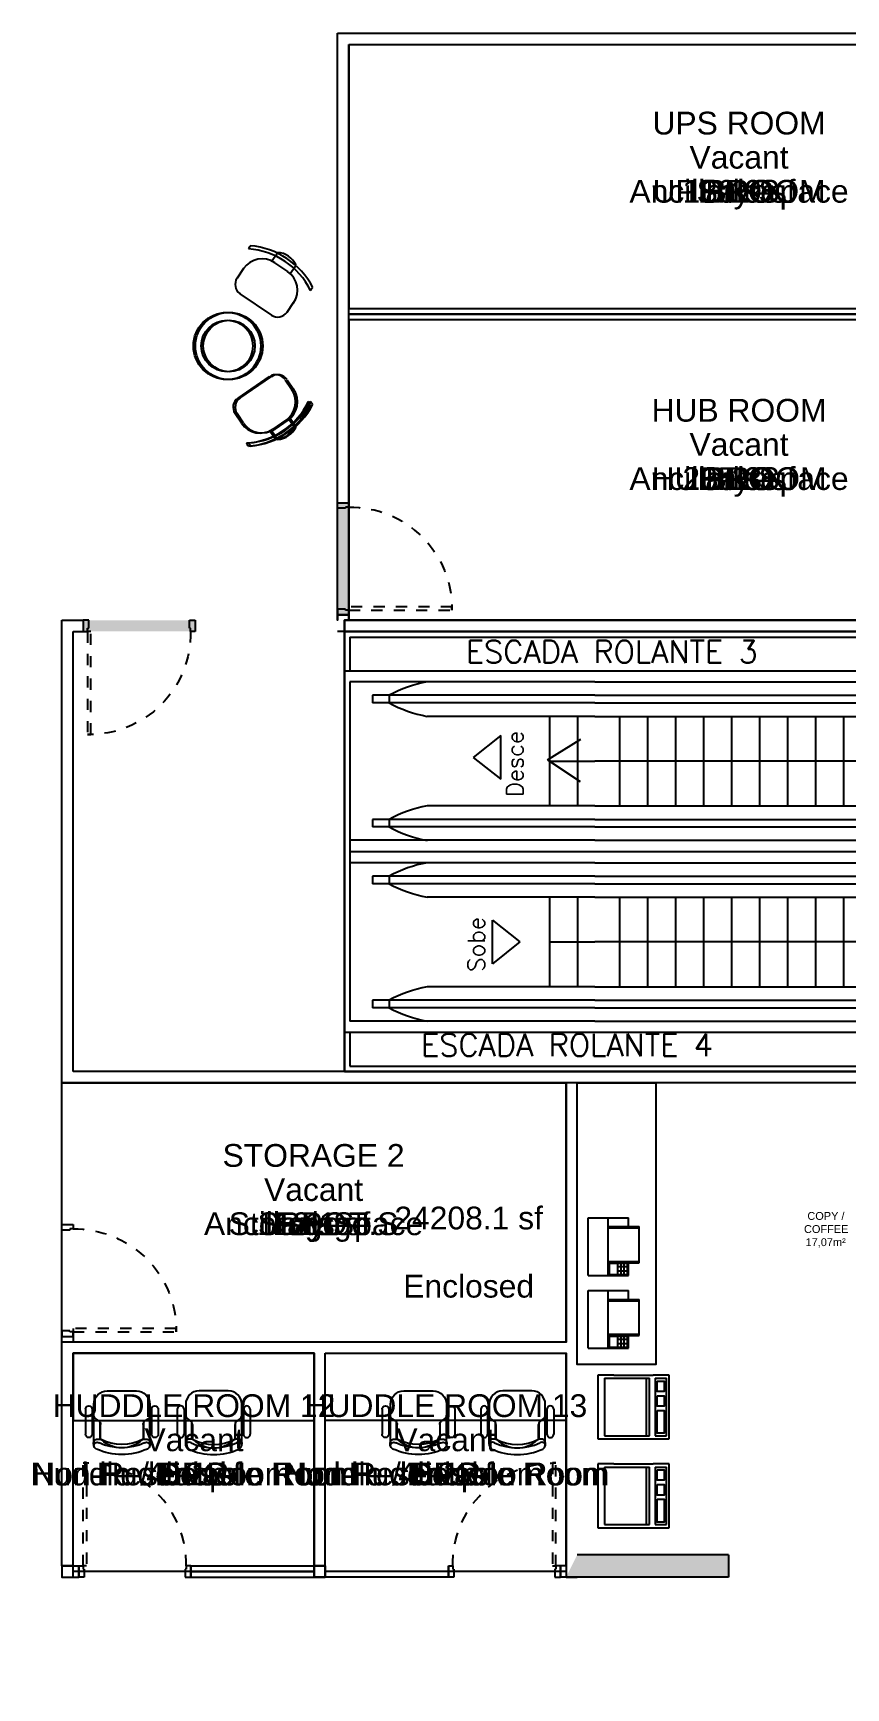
# Model space of a CAD drawing. Header units: metres. Extents: x 249.2 to 324.9, y -97.6 to -23.3.
# Drawn here: x 275.3 to 282.55, y -59.9 to -45.12 of the extents above; entities that cross this region are included whole.
import ezdxf
from ezdxf.enums import TextEntityAlignment as Align

# ---------------------------------------------------------------- set-up
doc = ezdxf.new("R2010")
doc.units = ezdxf.units.M
doc.linetypes.add('ACC BH AltaVila -2PAV$0$HIDDEN2', pattern=[0.1875, 0.125, -0.0625])
for name, color, linetype in [('ACC BH AltaVila -2PAV$0$252', 7, 'Continuous'), ('ACC BH AltaVila -2PAV$0$CONS 1', 7, 'Continuous'), ('ACC BH AltaVila -2PAV$0$DGS', 7, 'Continuous'), ('ACC BH AltaVila -2PAV$0$DPT', 7, 'Continuous'), ('ACC BH AltaVila -2PAV$0$INF', 7, 'Continuous'), ('ACC BH AltaVila -2PAV$0$MAR', 7, 'Continuous'), ('ACC BH AltaVila -2PAV$0$P02', 7, 'Continuous'), ('ACC BH AltaVila -2PAV$0$PRJ', 7, 'ACC BH AltaVila -2PAV$0$HIDDEN2'), ('ACC BH AltaVila -2PAV$0$SEPMAR', 7, 'Continuous'), ('ACC BH AltaVila -2PAV$0$TXT_AMBIENTES', 7, 'ACC BH AltaVila -2PAV$0$HIDDEN2'), ('EC1 Area Polygons', 30, 'Continuous'), ('EC1 Space Function Descs', 7, 'Continuous'), ('EC1 Space Names', 7, 'Continuous'), ('EC1 Space Numbers', 140, 'Continuous'), ('EC1 Space Polygons', 6, 'Continuous'), ('EC1 Space Square Footages', 7, 'Continuous'), ('EC1 Space Status Descs', 7, 'Continuous'), ('EC1 Space Type Descs', 7, 'Continuous'), ('EC1 Tenant Names', 7, 'Continuous'), ('EC1 UDA Design Capacity', 7, 'Continuous'), ('EC1 UDA Is Secured', 7, 'Continuous'), ('EC1 Zone Polygons', 4, 'Continuous'), ('EC1 Zone Square Footages', 7, 'Continuous'), ('EC1 Zone Type Descs', 7, 'Continuous')]:
    doc.layers.add(name, color=color, linetype=linetype)
doc.styles.add('ACC BH AltaVila -2PAV$0$ROMANS', font='romans')
doc.styles.add('ACC BH AltaVila -2PAV$0$STYLE1', font='arial.ttf')
doc.styles.add('EC1 LABELS', font='arial.ttf', dxfattribs={"height": 0.2})

# ---------------------------------------------------------------- blocks, each defined once
blk = doc.blocks.new('ACC BH AltaVila -2PAV$0$CAD')
for p, q in [((16.5, 32.5), (38.8, 32.5)), ((21.8, 25), (12, 25)), ((16.5, 26.5), (38.8, 26.5)), ((45.7, 25), (21.8, 25)), ((26.8, 20.8), (25.2, 23.2)), ((43.2, 19.5), (28.2, 19.5)), ((43.2, 19), (30.1, 19)), ((43.2, 22.7), (43.2, 19)), ((0, 13), (0, -13)), ((12, -25), (21.8, -25)), ((16.5, -26.5), (38.8, -26.5)), ((45.7, -25), (21.8, -25)), ((25.2, -23.2), (26.8, -20.8)), ((43.2, -19.5), (28.2, -19.5)), ((30.1, -19), (43.2, -19)), ((43.2, -19), (43.2, -22.7)), ((16.5, -32.5), (38.8, -32.5))]:
    blk.add_line(p, q)
for centre, radius, start, end in [((16.5, 29.5), 3, 90, 270), ((38.8, 29.5), 3, 270, 90), ((12, 13), 12, 90, 180), ((21.8, 21), 4, 33.6901, 90), ((30.1, 23), 4, 213.6901, 270), ((47.2, 20.8), 4.47, 121.9392, 155.6213), ((44.2, 22.4), 0.999, 152.2765, 180), ((44.2, 19.2), 0.999, 180, 208.086), ((47.2, 20.8), 4.47, 204.3787, 219.8839), ((8.1, 0), 39.9, 331.5569, 28.4431), ((24.9, 0), 26.1, 316.4961, 43.5039), ((47.4, 19.7), 5.58, 33.8625, 116.9558), ((47.4, 19.7), 5.58, 107.4075, 116.9558), ((48.7, 22.1), 2.82, 68.9328, 219.9139), ((1.9, 0), 49, 335.57, 24.43), ((1.9, 0), 55, 335.57, 24.43), ((12, -13), 12, 180, 270), ((16.5, -29.5), 3, 90, 270), ((21.8, -21), 4, 270, 326.3099), ((30.1, -23), 4, 90, 146.3099), ((38.8, -29.5), 3, 270, 90), ((47.2, -20.8), 4.47, 140.1161, 155.6213), ((44.2, -19.2), 0.999, 151.914, 180), ((44.2, -22.4), 0.999, 180, 207.7235), ((47.2, -20.8), 4.47, 204.3787, 238.0608), ((47.4, -19.7), 5.58, 243.0442, 326.1375), ((48.7, -22.1), 2.82, 140.0861, 291.0672)]:
    blk.add_arc(centre, radius, start, end)
blk = doc.blocks.new('ACC BH AltaVila -2PAV$0$PT 90 BT 10')
at = {"color": 2}
blk.add_lwpolyline([(96.4, -6944.2), (99.4, -6944.2), (99.4, -6945.2), (106.4, -6945.2), (106.4, -6940.2), (96.4, -6940.2), (96.4, -6944.2)], dxfattribs=at)
for points in [[(4.4, -7033.2), (96.4, -7033.2), (96.4, -7036.2), (4.4, -7036.2)], [(96.4, -7036.2), (99.4, -7036.2), (99.4, -7035.2), (106.4, -7035.2), (106.4, -7040.2), (96.4, -7040.2)]]:
    blk.add_lwpolyline(points, close=True, dxfattribs=at)
at = {"color": 1}
blk.add_arc((94.9, -7034.7), 90.5, 89.0283, 180.9717, dxfattribs=at)
blk = doc.blocks.new('ACC BH AltaVila -2PAV$0$XR1')
at = {"layer": 'ACC BH AltaVila -2PAV$0$INF'}
for p, q in [((27, 10), (87, 10)), ((27, -5), (27, 10)), ((30, 3.5), (84, 3.5)), ((30, 3.5), (30, -38.7)), ((84, 3.5), (84, -38.7)), ((87, 10), (87, -5)), ((27, -5), (27, -42)), ((87, -5), (87, -42)), ((27, -57), (27, -42)), ((84, -35.7), (30, -35.7)), ((84, -38.7), (30, -38.7)), ((30, -44), (84, -44)), ((30, -44), (30, -54.7)), ((84, -44), (84, -54.7)), ((87, -42), (87, -57)), ((87, -57), (27, -57)), ((84, -54.7), (30, -54.7))]:
    blk.add_line(p, q, dxfattribs=at)
for points in [[(32.6, -45.9), (32.6, -52.5), (42.4, -52.5), (42.4, -45.9)], [(46.4, -45.9), (46.4, -52.5), (56.3, -52.5), (56.3, -45.9)], [(60.2, -45.9), (60.2, -52.5), (81.7, -52.5), (81.7, -45.9)]]:
    blk.add_lwpolyline(points, close=True, dxfattribs=at)
blk = doc.blocks.new('ACC BH AltaVila -2PAV$0$EQ18')
at = {"layer": 'ACC BH AltaVila -2PAV$0$INF'}
for p, q in [((384.8, -368.3), (354.8, -368.3)), ((354.8, -374.9), (354.8, -368.3)), ((369.8, -411.3), (369.8, -368.3)), ((384.8, -411.3), (384.8, -368.3)), ((369.8, -374.9), (346.8, -374.9)), ((346.8, -401.9), (346.8, -374.9)), ((369.8, -375.9), (346.8, -375.9)), ((369.8, -400.9), (346.8, -400.9)), ((369.8, -401.9), (346.8, -401.9)), ((354.8, -411.3), (354.8, -401.9)), ((355.5, -402.5), (362.6, -402.5)), ((355.5, -404.9), (362.6, -404.9)), ((357.9, -410.5), (357.9, -402.5)), ((360.2, -410.5), (360.2, -402.5)), ((362.6, -410.5), (362.6, -402.5)), ((384.8, -411.3), (354.8, -411.3)), ((355.5, -408), (362.6, -408))]:
    blk.add_line(p, q, dxfattribs=at)
blk.add_lwpolyline([(355.5, -410.5), (355.5, -402.5), (369.1, -402.5), (369.1, -410.5)], close=True, dxfattribs=at)

msp = doc.modelspace()

# ---------------------------------------------------------------- linework, layer by layer
for p, q in [((277.427, -47.155), (277.48, -47.078)), ((277.175, -47.223), (277.117, -47.309)), ((277.175, -47.223), (277.117, -47.309)), ((277.569, -47.249), (277.453, -47.17)), ((277.569, -47.249), (277.453, -47.17)), ((277.592, -47.268), (277.645, -47.191)), ((277.143, -47.448), (277.425, -47.639)), ((277.564, -47.613), (277.622, -47.527)), ((277.126, -48.38), (277.407, -48.188)), ((277.143, -48.379), (277.425, -48.188)), ((277.546, -48.215), (277.604, -48.3)), ((277.564, -48.215), (277.622, -48.3)), ((277.157, -48.604), (277.099, -48.519)), ((277.157, -48.604), (277.099, -48.519)), ((277.175, -48.604), (277.117, -48.518)), ((277.175, -48.604), (277.117, -48.518)), ((277.551, -48.578), (277.435, -48.657)), ((277.551, -48.578), (277.435, -48.657)), ((277.569, -48.578), (277.453, -48.657)), ((277.569, -48.578), (277.453, -48.657)), ((277.574, -48.56), (277.627, -48.636)), ((277.592, -48.559), (277.645, -48.636)), ((277.409, -48.672), (277.462, -48.749)), ((277.427, -48.672), (277.48, -48.749))]:
    msp.add_line(p, q)
for centre in [(277.028, -47.914), (277.046, -47.914)]:
    msp.add_circle(centre, 0.3)
at = {"color": 253}
for centre in [(277.028, -47.914), (277.046, -47.914)]:
    msp.add_circle(centre, 0.23, dxfattribs=at)
for centre, radius, start, end in [((277.341, -47.336), 0.2, 55.7638, 145.7638), ((277.522, -47.193), 0.336, 148.695, 154.3025), ((277.175, -47.712), 0.666, 26.2225, 86.1974), ((277.175, -47.712), 0.696, 27.354, 85.0659), ((277.465, -47.276), 0.198, 25.2004, 85.9653), ((277.456, -47.415), 0.2, 325.7638, 55.7638), ((277.2, -47.365), 0.1, 145.7638, 235.7638), ((277.522, -47.193), 0.336, 318.1173, 323.7248), ((277.481, -47.556), 0.1, 235.7638, 325.7638), ((277.463, -48.271), 0.1, 34.2362, 124.2362), ((277.481, -48.271), 0.1, 34.2362, 124.2362), ((277.439, -48.413), 0.2, 304.2362, 34.2362), ((277.456, -48.413), 0.2, 304.2362, 34.2362), ((277.182, -48.462), 0.1, 124.2362, 214.2362), ((277.2, -48.462), 0.1, 124.2362, 214.2362), ((277.158, -48.116), 0.666, 273.8026, 333.7775), ((277.158, -48.116), 0.696, 274.9341, 332.646), ((277.175, -48.115), 0.666, 273.8026, 333.7775), ((277.175, -48.115), 0.696, 274.9341, 332.646), ((277.504, -48.634), 0.336, 36.2752, 41.8827), ((277.522, -48.634), 0.336, 36.2752, 41.8827), ((277.323, -48.492), 0.2, 214.2362, 304.2362), ((277.341, -48.491), 0.2, 214.2362, 304.2362), ((277.448, -48.552), 0.198, 274.0347, 334.7996), ((277.465, -48.551), 0.198, 274.0347, 334.7996), ((277.504, -48.634), 0.336, 205.6975, 211.305), ((277.522, -48.634), 0.336, 205.6975, 211.305)]:
    msp.add_arc(centre, radius, start, end)
at = {"layer": 'ACC BH AltaVila -2PAV$0$252'}
for points in [[(277.804, -56.91), (275.654, -56.91), (275.654, -57.51), (277.804, -57.51)], [(277.904, -56.91), (280.054, -56.91), (280.054, -57.51), (277.904, -57.51)]]:
    msp.add_lwpolyline(points, close=True, dxfattribs=at)
at = {"layer": 'ACC BH AltaVila -2PAV$0$CONS 1'}
msp.add_solid([(281.504, -58.71), (281.504, -58.91), (280.154, -58.71), (280.054, -58.91)], dxfattribs=at)
at = {"layer": 'ACC BH AltaVila -2PAV$0$DGS'}
for p, q in [((278.115, -45.22), (284.039, -45.22)), ((275.554, -54.495), (275.554, -50.364)), ((275.554, -50.364), (275.743, -50.364)), ((278.115, -50.314), (278.015, -50.314)), ((275.654, -54.395), (275.654, -50.464)), ((275.654, -50.464), (275.753, -50.464)), ((278.075, -50.464), (278.015, -50.464)), ((275.554, -54.395), (275.554, -54.395)), ((277.675, -54.495), (275.554, -54.495)), ((275.554, -55.81), (275.554, -54.495)), ((278.075, -54.395), (275.654, -54.395)), ((280.054, -56.81), (280.054, -54.495)), ((275.554, -58.81), (275.554, -56.71)), ((275.654, -56.69), (275.654, -56.81)), ((280.054, -56.81), (275.654, -56.81)), ((275.554, -58.81), (275.554, -56.91)), ((277.804, -58.81), (277.804, -56.91)), ((280.054, -58.81), (280.054, -56.91)), ((280.054, -58.81), (280.054, -56.91)), ((281.504, -58.71), (280.154, -58.71)), ((281.504, -58.71), (281.504, -58.91)), ((281.504, -58.91), (280.054, -58.91)), ((280.154, -58.91), (280.054, -58.91)), ((280.054, -58.91), (280.154, -58.91))]:
    msp.add_line(p, q, dxfattribs=at)
for points in [[(278.015, -50.364), (278.015, -45.12)], [(278.015, -45.12), (284.039, -45.12)], [(278.115, -45.22), (278.115, -47.58)], [(278.115, -47.58), (282.754, -47.58)], [(278.115, -47.68), (278.115, -50.364)], [(282.754, -47.68), (278.115, -47.68)], [(278.115, -50.364), (278.115, -50.364), (278.115, -50.244)], [(278.015, -50.264), (278.015, -50.364), (278.015, -50.364)], [(278.115, -50.364), (285.039, -50.364)], [(292.055, -50.464), (278.015, -50.464)], [(284.29, -54.495), (277.675, -54.495)]]:
    msp.add_lwpolyline(points, dxfattribs=at)
at = {"layer": 'ACC BH AltaVila -2PAV$0$DPT'}
for p, q in [((275.554, -58.81), (275.704, -58.81)), ((275.704, -58.81), (275.704, -58.91)), ((276.704, -58.81), (277.804, -58.81)), ((276.704, -58.81), (276.704, -58.91)), ((279.004, -58.81), (279.004, -58.91)), ((280.054, -58.81), (280.004, -58.81)), ((280.004, -58.81), (280.004, -58.91)), ((280.054, -58.81), (280.054, -58.91)), ((275.554, -58.91), (275.704, -58.91)), ((276.704, -58.86), (277.804, -58.86)), ((276.704, -58.91), (277.904, -58.91)), ((279.004, -58.91), (277.804, -58.91)), ((279.004, -58.86), (277.904, -58.86)), ((280.054, -58.91), (280.004, -58.91))]:
    msp.add_line(p, q, dxfattribs=at)
for points in [[(275.654, -58.81), (275.554, -58.81), (275.554, -58.91), (275.654, -58.91)], [(277.904, -58.81), (277.804, -58.81), (277.804, -58.91), (277.904, -58.91)], [(277.804, -58.81), (277.904, -58.81), (277.904, -58.91), (277.804, -58.91)]]:
    msp.add_lwpolyline(points, close=True, dxfattribs=at)
at = {"layer": 'ACC BH AltaVila -2PAV$0$MAR'}
msp.add_lwpolyline([(280.154, -54.495), (280.854, -54.495), (280.854, -57.011), (280.154, -57.011)], close=True, dxfattribs=at)
at = {"layer": 'ACC BH AltaVila -2PAV$0$P02', "linetype": 'Continuous'}
for p, q in [((278.075, -50.464), (278.075, -50.814)), ((278.075, -50.464), (292.055, -50.464)), ((278.125, -50.514), (278.125, -50.814)), ((278.125, -50.514), (292.005, -50.514)), ((278.075, -50.814), (284.686, -50.814)), ((278.125, -50.914), (278.125, -52.329)), ((280.309, -50.914), (278.125, -50.914)), ((280.309, -50.914), (282.864, -50.914)), ((278.325, -51.034), (278.325, -51.102)), ((280.309, -51.034), (278.325, -51.034)), ((280.309, -51.102), (278.325, -51.102)), ((278.475, -51.034), (278.475, -51.102)), ((280.309, -51.034), (282.783, -51.034)), ((280.309, -51.102), (282.738, -51.102)), ((280.309, -51.222), (278.814, -51.222)), ((279.905, -51.222), (279.905, -52.022)), ((280.155, -51.222), (280.155, -52.022)), ((280.309, -51.222), (282.657, -51.222)), ((280.529, -51.222), (280.529, -52.022)), ((280.779, -51.222), (280.779, -52.022)), ((281.029, -51.222), (281.029, -52.022)), ((281.279, -51.222), (281.279, -52.022)), ((281.529, -51.222), (281.529, -52.022)), ((281.779, -51.222), (281.779, -52.022)), ((282.029, -51.222), (282.029, -52.022)), ((282.279, -51.222), (282.279, -52.022)), ((282.529, -51.222), (282.529, -52.022)), ((279.888, -51.61), (280.186, -51.425)), ((279.888, -51.61), (280.18, -51.804)), ((279.905, -51.622), (280.309, -51.622)), ((285.01, -51.622), (280.309, -51.622)), ((280.309, -52.022), (278.814, -52.022)), ((280.309, -52.022), (285.171, -52.022)), ((278.325, -52.142), (278.325, -52.209)), ((280.309, -52.142), (278.325, -52.142)), ((278.475, -52.142), (278.475, -52.209)), ((280.309, -52.142), (285.219, -52.142)), ((280.309, -52.209), (278.325, -52.209)), ((280.309, -52.209), (285.246, -52.209)), ((278.125, -52.329), (278.125, -52.529)), ((280.309, -52.329), (278.125, -52.329)), ((278.133, -52.429), (285.335, -52.429)), ((280.309, -52.329), (285.294, -52.329)), ((280.309, -52.429), (282.932, -52.429)), ((278.125, -52.529), (278.125, -53.944)), ((280.309, -52.529), (278.125, -52.529)), ((280.309, -52.529), (282.864, -52.529)), ((278.325, -52.649), (278.325, -52.717)), ((280.309, -52.649), (278.325, -52.649)), ((280.309, -52.717), (278.325, -52.717)), ((278.475, -52.649), (278.475, -52.717)), ((280.309, -52.649), (282.783, -52.649)), ((280.309, -52.717), (282.738, -52.717)), ((280.309, -52.837), (278.814, -52.837)), ((279.905, -52.837), (279.905, -53.637)), ((280.155, -52.837), (280.155, -53.637)), ((280.309, -52.837), (282.657, -52.837)), ((280.529, -52.837), (280.529, -53.637)), ((280.779, -52.837), (280.779, -53.637)), ((281.029, -52.837), (281.029, -53.637)), ((281.279, -52.837), (281.279, -53.637)), ((281.529, -52.837), (281.529, -53.637)), ((281.779, -52.837), (281.779, -53.637)), ((282.029, -52.837), (282.029, -53.637)), ((282.279, -52.837), (282.279, -53.637)), ((282.529, -52.837), (282.529, -53.637)), ((279.905, -53.237), (280.309, -53.237)), ((285.656, -53.237), (280.309, -53.237)), ((280.309, -53.637), (278.814, -53.637)), ((280.309, -53.637), (285.819, -53.637)), ((278.325, -53.757), (278.325, -53.824)), ((280.309, -53.757), (278.325, -53.757)), ((278.475, -53.757), (278.475, -53.824)), ((280.309, -53.757), (285.868, -53.757)), ((280.309, -53.944), (278.125, -53.944)), ((280.309, -53.824), (278.325, -53.824)), ((280.309, -53.824), (285.895, -53.824)), ((280.309, -53.944), (285.944, -53.944)), ((278.075, -54.044), (278.075, -54.395)), ((278.075, -54.044), (285.985, -54.044)), ((278.125, -54.045), (278.125, -54.345)), ((278.125, -54.345), (292.005, -54.345)), ((278.075, -54.395), (292.055, -54.395))]:
    msp.add_line(p, q, dxfattribs=at)
at = {"layer": 'ACC BH AltaVila -2PAV$0$P02'}
for p, q in [((279.47, -51.392), (279.224, -51.588)), ((279.47, -51.784), (279.47, -51.392)), ((279.224, -51.588), (279.47, -51.784)), ((279.397, -53.433), (279.397, -53.041)), ((279.397, -53.041), (279.642, -53.237)), ((279.642, -53.237), (279.397, -53.433))]:
    msp.add_line(p, q, dxfattribs=at)
at = {"layer": 'ACC BH AltaVila -2PAV$0$P02', "linetype": 'Continuous'}
for centre, start, end in [((279.036, -52.082), 100.794, 118.1937), ((279.036, -50.054), 241.8063, 259.206), ((279.036, -53.19), 100.794, 118.1937), ((279.036, -51.162), 241.8063, 259.206), ((279.036, -53.697), 100.794, 118.1937), ((279.036, -51.669), 241.8063, 259.206), ((279.036, -54.805), 100.794, 118.1937), ((279.036, -52.777), 241.8063, 259.206)]:
    msp.add_arc(centre, 1.189, start, end, dxfattribs=at)
at = {"layer": 'ACC BH AltaVila -2PAV$0$SEPMAR'}
for points in [[(278.015, -49.314), (278.115, -49.314), (278.015, -50.314), (278.115, -50.314)], [(275.743, -50.464), (275.743, -50.364), (276.743, -50.464), (276.743, -50.364)]]:
    msp.add_solid(points, dxfattribs=at)
at = {"layer": 'EC1 Area Polygons'}
msp.add_lwpolyline([(278.075, -50.364), (278.075, -54.395), (292.125, -54.395), (292.155, -54.395), (292.155, -50.364), (278.075, -50.364)], close=True, dxfattribs=at)
at = {"layer": 'EC1 Space Polygons'}
for points in [[(278.116, -45.22), (285.089, -45.22), (285.089, -47.63), (278.116, -47.63), (278.116, -45.22)], [(278.116, -47.63), (285.089, -47.63), (285.089, -50.364), (278.116, -50.364), (278.116, -47.63), (278.116, -47.63)], [(275.553, -54.495), (280.053, -54.495), (280.053, -56.81), (275.553, -56.81), (275.553, -54.495)], [(275.654, -56.91), (277.804, -56.91), (277.804, -58.86), (275.654, -58.86), (275.654, -56.91)], [(277.904, -56.91), (280.053, -56.91), (280.053, -58.86), (277.904, -58.86), (277.904, -56.91)]]:
    msp.add_lwpolyline(points, close=True, dxfattribs=at)
at = {"layer": 'EC1 Zone Polygons'}
msp.add_lwpolyline([(288.079, -77.514), (288.079, -58.81), (284.289, -58.81), (284.289, -54.395), (278.075, -54.395), (278.075, -50.364), (292.155, -50.364), (292.155, -53.28), (297.854, -53.28)], dxfattribs=at)

# ---------------------------------------------------------------- block references
at = {"layer": 'ACC BH AltaVila -2PAV$0$252', "linetype": 'Continuous', "xscale": -0.012, "yscale": 0.012, "zscale": 0.012}
for p in [(284.868, -51.28), (284.868, -51.93)]:
    msp.add_blockref('ACC BH AltaVila -2PAV$0$EQ18', p, dxfattribs=at)
at = {"layer": 'ACC BH AltaVila -2PAV$0$252'}
for name, p, xscale, yscale, zscale, rotation in [('ACC BH AltaVila -2PAV$0$XR1', (280.431, -56.849), -0.009500000000000454, 0.009500000000000454, 0.009500000000000454, 90), ('ACC BH AltaVila -2PAV$0$CAD', (276.089, -57.246), -0.01, 0.01, 0.01, 90), ('ACC BH AltaVila -2PAV$0$CAD', (276.909, -57.246), 0.01, 0.01, 0.01, 270), ('ACC BH AltaVila -2PAV$0$CAD', (278.736, -57.246), -0.01, 0.01, 0.01, 90), ('ACC BH AltaVila -2PAV$0$CAD', (279.618, -57.246), 0.01, 0.01, 0.01, 270), ('ACC BH AltaVila -2PAV$0$XR1', (280.431, -57.642), -0.009500000000000454, 0.009500000000000454, 0.009500000000000454, 90)]:
    msp.add_blockref(name, p, dxfattribs=dict(at, xscale=xscale, yscale=yscale, zscale=zscale, rotation=rotation))
at = {"layer": 'ACC BH AltaVila -2PAV$0$PRJ', "xscale": -0.01, "yscale": 0.01, "zscale": 0.01}
for p in [(279.079, 20.088), (276.618, 13.642)]:
    msp.add_blockref('ACC BH AltaVila -2PAV$0$PT 90 BT 10', p, dxfattribs=at)
at = {"layer": 'ACC BH AltaVila -2PAV$0$PRJ', "yscale": 0.01, "zscale": 0.01}
for p, xscale, rotation in [((346.145, -51.428), -0.01, 270), ((346.106, -57.846), 0.01, 270), ((209.601, -57.846), -0.01, 90)]:
    msp.add_blockref('ACC BH AltaVila -2PAV$0$PT 90 BT 10', p, dxfattribs=dict(at, xscale=xscale, rotation=rotation))

# ---------------------------------------------------------------- texts
at = {"layer": 'ACC BH AltaVila -2PAV$0$P02', "linetype": 'Continuous', "style": 'ACC BH AltaVila -2PAV$0$ROMANS'}
for s, p in [('ESCADA ROLANTE 3', (279.159, -50.745)), ('ESCADA ROLANTE 4', (278.759, -54.257))]:
    msp.add_text(s, height=0.2, dxfattribs=at).set_placement(p)
for s, p in [('Desce', (279.672, -51.944)), ('Sobe', (279.327, -53.504))]:
    msp.add_text(s, height=0.15, rotation=90, dxfattribs=at).set_placement(p)
at = {"layer": 'ACC BH AltaVila -2PAV$0$TXT_AMBIENTES', "style": 'ACC BH AltaVila -2PAV$0$STYLE1'}
for s, p in [('COPY /', (282.207, -55.719)), ('COFFEE', (282.177, -55.836)), ('17,07m²', (282.191, -55.953))]:
    msp.add_text(s, height=0.07, rotation=0, dxfattribs=at).set_placement(p)
at = {"layer": 'EC1 Space Function Descs', "style": 'EC1 LABELS'}
for s, p in [('Ancillary Space', (281.597, -46.634)), ('Ancillary Space', (281.597, -49.2)), ('Ancillary Space', (277.8, -55.855)), ('Non-Reservable Room', (276.733, -58.09)), ('Non-Reservable Room', (278.981, -58.09))]:
    msp.add_text(s, height=0.2032, dxfattribs=at).set_placement(p, align=Align.CENTER)
at = {"layer": 'EC1 Space Names', "style": 'EC1 LABELS'}
for s, p in [('UPS ROOM', (281.597, -46.634)), ('HUB ROOM', (281.597, -49.2)), ('Storage T.S', (277.8, -55.855)), ('Huddle Room', (276.733, -58.09)), ('Huddle Room', (278.981, -58.09))]:
    msp.add_text(s, height=0.2032, dxfattribs=at).set_placement(p, align=Align.CENTER)
at = {"layer": 'EC1 Space Numbers', "style": 'EC1 LABELS'}
for s, p in [('UPS ROOM', (281.597, -46.025)), ('HUB ROOM', (281.597, -48.59)), ('STORAGE 2', (277.8, -55.245)), ('HUDDLE ROOM 12', (276.733, -57.48)), ('HUDDLE ROOM 13', (278.981, -57.48))]:
    msp.add_text(s, height=0.2032, dxfattribs=at).set_placement(p, align=Align.CENTER)
at = {"layer": 'EC1 Space Square Footages', "style": 'EC1 LABELS'}
for s, p in [('180.9 sf', (281.597, -46.634)), ('205.3 sf', (281.597, -49.2)), ('112.1 sf', (277.8, -55.855)), ('45.1 sf', (276.733, -58.09)), ('45.1 sf', (278.981, -58.09))]:
    msp.add_text(s, height=0.2032, dxfattribs=at).set_placement(p, align=Align.CENTER)
at = {"layer": 'EC1 Space Status Descs', "style": 'EC1 LABELS'}
for p in [(281.597, -46.33), (281.597, -48.895), (277.8, -55.55), (276.733, -57.785), (278.981, -57.785)]:
    msp.add_text('Vacant', height=0.2032, dxfattribs=at).set_placement(p, align=Align.CENTER)
at = {"layer": 'EC1 Space Type Descs', "style": 'EC1 LABELS'}
for s, p in [('Other', (281.597, -46.634)), ('Other', (281.597, -49.2)), ('Storage', (277.8, -55.855)), ('Huddle / Drop-In Room', (276.733, -58.09)), ('Huddle / Drop-In Room', (278.981, -58.09))]:
    msp.add_text(s, height=0.2032, dxfattribs=at).set_placement(p, align=Align.CENTER)
at = {"layer": 'EC1 Tenant Names', "style": 'EC1 LABELS'}
for p in [(281.597, -46.634), (281.597, -49.2), (277.8, -55.855), (276.733, -58.09), (278.981, -58.09)]:
    msp.add_text('BPO', height=0.2032, dxfattribs=at).set_placement(p, align=Align.CENTER)
at = {"layer": 'EC1 UDA Design Capacity', "style": 'EC1 LABELS'}
for s, p in [('1', (281.597, -46.634)), ('1', (281.597, -49.2)), ('1', (277.8, -55.855)), ('2', (276.733, -58.09)), ('2', (278.981, -58.09))]:
    msp.add_text(s, height=0.203, dxfattribs=at).set_placement(p, align=Align.CENTER)
at = {"layer": 'EC1 UDA Is Secured', "style": 'EC1 LABELS'}
for p in [(281.597, -46.634), (281.597, -49.2), (277.8, -55.855), (276.733, -58.09), (278.981, -58.09)]:
    msp.add_text('False', height=0.2032, dxfattribs=at).set_placement(p, align=Align.CENTER)
at = {"layer": 'EC1 Zone Square Footages', "style": 'EC1 LABELS'}
msp.add_text('24208.1 sf', height=0.2032, dxfattribs=at).set_placement((279.184, -55.804), align=Align.CENTER)
at = {"layer": 'EC1 Zone Type Descs', "style": 'EC1 LABELS'}
msp.add_text('Enclosed', height=0.2032, dxfattribs=at).set_placement((279.184, -56.413), align=Align.CENTER)

doc.saveas('drawing.dxf')
